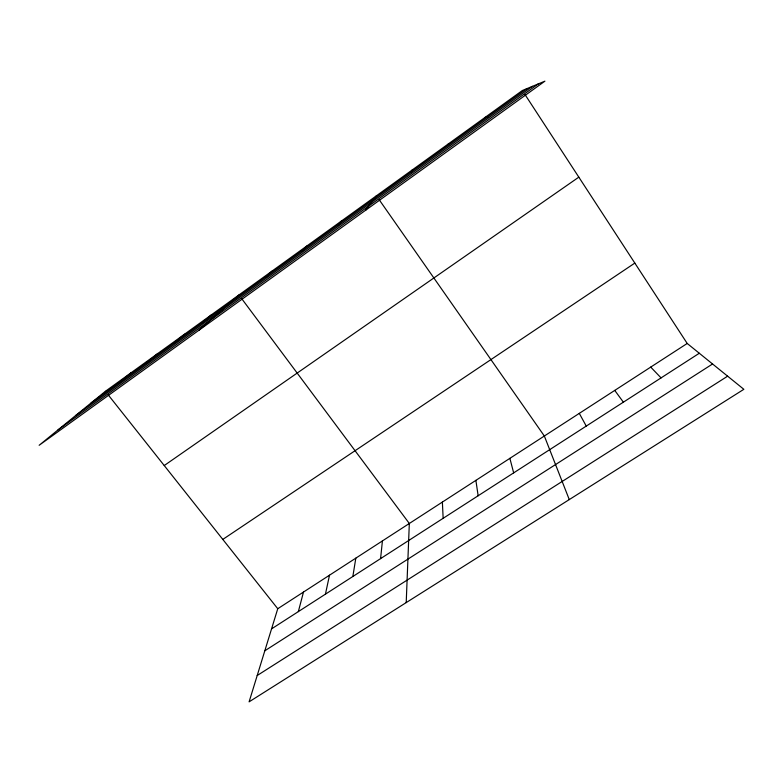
<?xml version="1.0" encoding="UTF-8"?>
<svg xmlns="http://www.w3.org/2000/svg" width="783" height="783" viewBox="0 0 783 783"><rect width="100%" height="100%" fill="white"/><g stroke="black" fill="none" stroke-linecap="round" stroke-linejoin="round"><path stroke-width="1.17" d="M406.211 602.597L409.323 523.484L241.849 298.871M380.587 558.622L382.417 540.916M352.849 576.494L355.815 558.152M325.434 594.16L329.506 575.192M298.343 611.621L303.491 592.046M687.21 343.463L277.759 608.724L249.102 701.842L743.85 389.308L687.21 343.463L524.992 94.547M411.486 171.927L412.083 170.068M365.661 210.216L376.427 195.789M337.365 225.367L341.29 221.129M301.161 251.47L306.672 246.107M265.515 277.172L272.562 270.712M199.009 330.191L238.942 294.966M201.867 323.076L211.596 314.688M173.679 343.394L184.563 334.184M145.834 363.478L157.863 353.446M118.321 383.308L131.466 372.493M91.151 402.902L527.135 88.538M75.618 415.567L532.391 86.355M58.02 429.906L538.401 83.859M164.234 465.542L578.823 177.154M222.812 539.418L634.827 263.088M271.554 628.876L699.307 353.25M264.801 650.8L712.559 363.987M257.206 675.514L727.632 376.183M485.039 117.44L487.966 116.775M448.287 143.945L449.422 144.571M650.722 367.1L661.058 377.895M108.318 395.024L277.759 608.724M614.753 390.404L623.376 402.178M379.197 199.753L544.342 436.014L569.27 499.593M579.293 413.375L586.261 426.099M509.88 458.339L513.658 472.873M475.888 480.361L478.149 495.756M442.375 502.069L443.149 518.307M105.372 391.314L39.15 445.282L544.919 81.158L522.359 90.515L105.372 391.314"/></g></svg>
